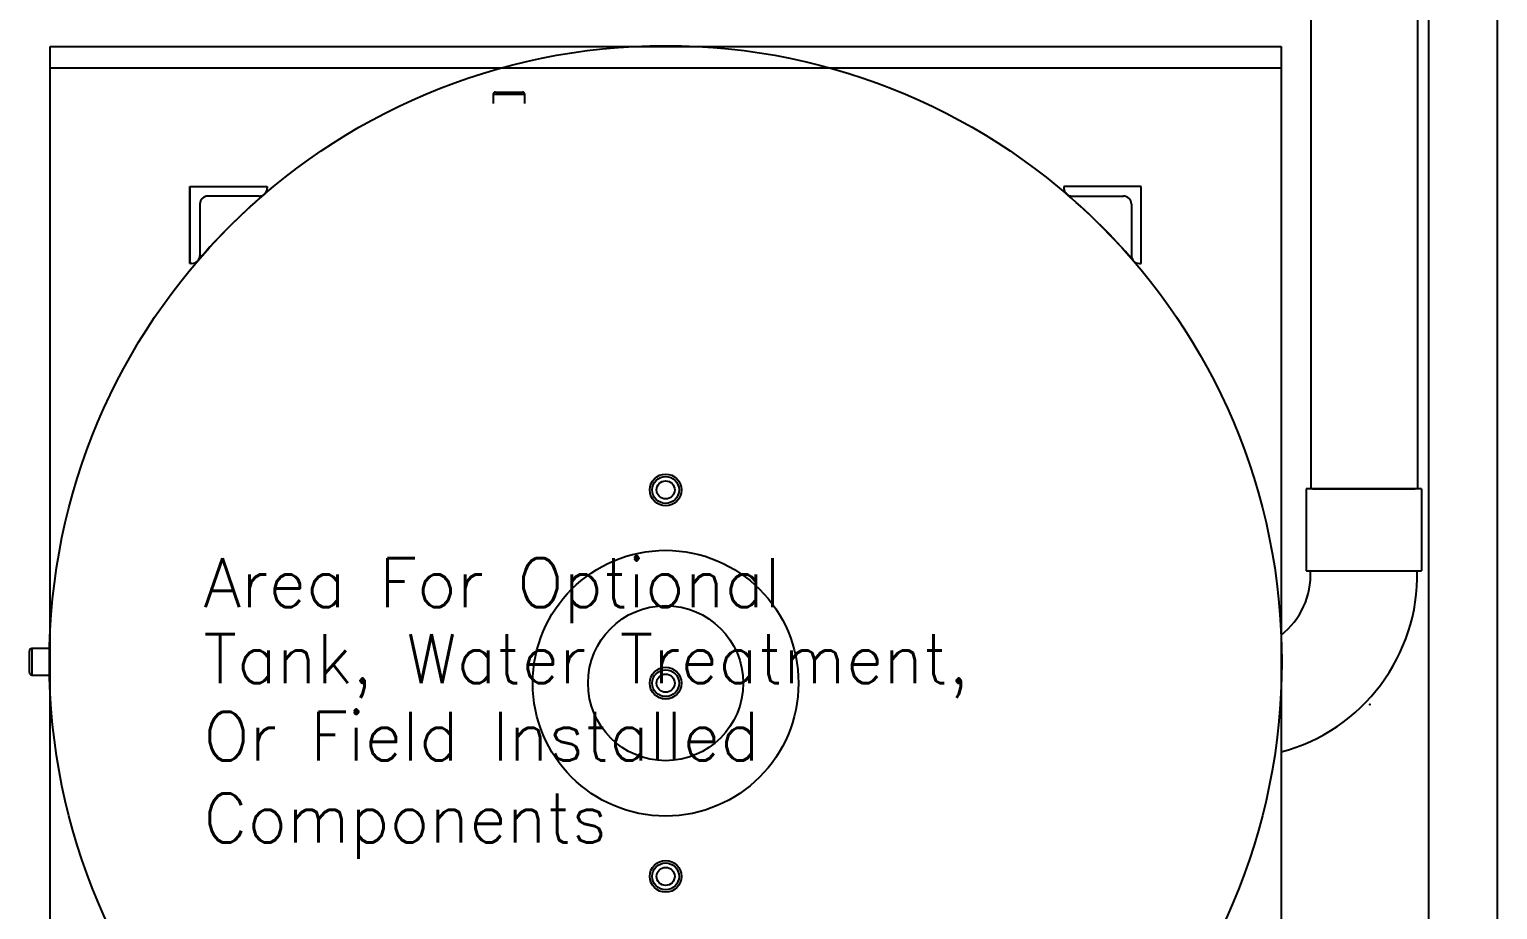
# Model space of a CAD drawing. Header units: inches. Extents: x 2625 to 3066, y 1222 to 1501.
# Drawn here: x 2963.92 to 3006.86, y 1413.18 to 1438.93 of the extents above; entities that cross this region are included whole.
import ezdxf

# ---------------------------------------------------------------- set-up
doc = ezdxf.new("R2010")
doc.units = ezdxf.units.IN
doc.header["$MEASUREMENT"] = 0
doc.header["$PDSIZE"] = -1
for name, color, linetype in [('WATANK', 7, 'Continuous'), ('WCTANK', 7, 'Continuous'), ('WNOTANK', 7, 'Continuous'), ('WOTANK', 7, 'Continuous')]:
    doc.layers.add(name, color=color, linetype=linetype)
doc.styles.add('TCF_DIMENSION', font='simplex.shx')

msp = doc.modelspace()

# ---------------------------------------------------------------- linework, layer by layer
at = {"color": 7, "linetype": 'Continuous'}
for p, q in [((3006.863, 1396.931), (3006.863, 1464.431)), ((3006.863, 1396.931), (3006.863, 1464.431)), ((3004.8521, 1398.9659), (3004.8521, 1462.396)), ((3004.8521, 1398.9659), (3004.8521, 1462.396))]:
    msp.add_line(p, q, dxfattribs=at)
at = {"layer": 'WATANK', "color": 7, "linetype": 'Continuous'}
for p, q in [((3001.3968, 1451.0194), (3001.3968, 1425.493)), ((3001.3968, 1451.0194), (3001.3968, 1425.493)), ((3004.5218, 1451.0194), (3004.5218, 1425.493)), ((3004.5218, 1451.0194), (3004.5218, 1425.493)), ((3004.6329, 1425.493), (3001.2675, 1425.493)), ((3001.2675, 1425.493), (3001.2675, 1423.0892)), ((3004.6329, 1425.493), (3001.2675, 1425.493)), ((3001.2675, 1425.493), (3001.2675, 1423.0892)), ((3001.4502, 1425.493), (3004.4502, 1425.493)), ((3001.4502, 1425.493), (3004.4502, 1425.493)), ((3004.6329, 1425.493), (3004.6329, 1423.0892)), ((3004.6329, 1425.493), (3004.6329, 1423.0892)), ((3001.2675, 1423.0892), (3004.6329, 1423.0892)), ((3001.2675, 1423.0892), (3004.6329, 1423.0892))]:
    msp.add_line(p, q, dxfattribs=at)
for centre, radius, start, end in [((2999.1559, 1422.97), 5.3581, 284.8435, 1.27474), ((2999.152, 1422.974), 2.2387, 307.9457, 2.95059), ((2999.1559, 1422.97), 5.3581, 284.8435, 1.27474), ((2999.152, 1422.974), 2.2387, 307.9457, 2.95059)]:
    msp.add_arc(centre, radius, start, end, dxfattribs=at)
msp.add_point((3003.1233, 1419.1757), dxfattribs=at)
msp.add_point((3003.1233, 1419.1757), dxfattribs=at)
at = {"layer": 'WCTANK', "color": 7, "linetype": 'Continuous'}
for p, q in [((2978.4108, 1437.022), (2977.4834, 1437.022)), ((2978.4108, 1437.022), (2977.4834, 1437.022)), ((2977.5541, 1437.0927), (2978.3401, 1437.0927)), ((2977.5541, 1437.0927), (2978.3401, 1437.0927)), ((2968.6096, 1434.2889), (2968.6171, 1434.2889)), ((2968.6096, 1434.2889), (2968.6096, 1434.2836)), ((2968.6096, 1434.2889), (2968.6171, 1434.2889)), ((2968.6096, 1434.2889), (2968.6096, 1434.2836)), ((2968.6171, 1434.3326), (2968.6246, 1434.3326)), ((2968.6171, 1432.0799), (2968.6171, 1434.3326)), ((2968.6171, 1434.3326), (2968.6246, 1434.3326)), ((2968.6171, 1432.0799), (2968.6171, 1434.3326)), ((2968.6246, 1432.0799), (2968.6246, 1434.3326)), ((2968.6246, 1434.3326), (2970.8773, 1434.3326)), ((2968.6246, 1432.0799), (2968.6246, 1434.3326)), ((2968.6246, 1434.3326), (2970.8773, 1434.3326)), ((2970.8773, 1434.3326), (2970.8773, 1434.2856)), ((2970.8773, 1434.3326), (2970.8773, 1434.2856)), ((2994.1798, 1434.3326), (2994.1798, 1434.2856)), ((2996.4325, 1434.3326), (2994.1798, 1434.3326)), ((2994.1798, 1434.3326), (2994.1798, 1434.2856)), ((2996.4325, 1434.3326), (2994.1798, 1434.3326)), ((2996.4325, 1432.0799), (2996.4325, 1434.3326)), ((2996.4325, 1432.0799), (2996.4325, 1434.3326)), ((2968.6096, 1434.2836), (2968.6171, 1434.2836)), ((2968.6096, 1434.2836), (2968.6171, 1434.2836)), ((2968.6096, 1434.2783), (2968.6171, 1434.2783)), ((2968.6096, 1434.2783), (2968.6096, 1434.258)), ((2968.6096, 1434.2783), (2968.6171, 1434.2783)), ((2968.6096, 1434.2783), (2968.6096, 1434.258)), ((2968.6096, 1434.258), (2968.6171, 1434.258)), ((2968.6096, 1434.258), (2968.6171, 1434.258)), ((2968.6096, 1434.2345), (2968.6171, 1434.2345)), ((2968.6096, 1434.2345), (2968.6171, 1434.2345)), ((2968.6096, 1434.2147), (2968.6171, 1434.2147)), ((2968.6096, 1434.2147), (2968.6171, 1434.2147)), ((2968.6096, 1434.1934), (2968.6171, 1434.1934)), ((2968.6096, 1434.1934), (2968.6096, 1434.1727)), ((2968.6096, 1434.1934), (2968.6171, 1434.1934)), ((2968.6096, 1434.1934), (2968.6096, 1434.1727)), ((2968.6096, 1434.1727), (2968.6171, 1434.1727)), ((2968.6096, 1434.1727), (2968.6171, 1434.1727)), ((2968.6096, 1434.1493), (2968.6171, 1434.1493)), ((2968.6096, 1434.1493), (2968.6171, 1434.1493)), ((2968.6096, 1434.1284), (2968.6171, 1434.1284)), ((2968.6096, 1434.1284), (2968.6096, 1434.1271)), ((2968.6096, 1434.1284), (2968.6171, 1434.1284)), ((2968.6096, 1434.1284), (2968.6096, 1434.1271)), ((2968.6096, 1434.1271), (2968.6171, 1434.1271)), ((2968.6096, 1434.1271), (2968.6171, 1434.1271)), ((2968.6096, 1434.1233), (2968.6096, 1434.1125)), ((2968.6096, 1434.1233), (2968.6096, 1434.1125)), ((2968.6096, 1434.1125), (2968.6171, 1434.1125)), ((2968.6096, 1434.1125), (2968.6096, 1434.1112)), ((2968.6096, 1434.1125), (2968.6171, 1434.1125)), ((2968.6096, 1434.1125), (2968.6096, 1434.1112)), ((2968.6096, 1434.1112), (2968.6171, 1434.1112)), ((2968.6096, 1434.1112), (2968.6096, 1434.1059)), ((2968.6096, 1434.1112), (2968.6171, 1434.1112)), ((2968.6096, 1434.1112), (2968.6096, 1434.1059)), ((2968.6096, 1434.1059), (2968.6096, 1434.0475)), ((2968.6096, 1434.1059), (2968.6171, 1434.1059)), ((2968.6096, 1434.1059), (2968.6096, 1434.0475)), ((2968.6096, 1434.1059), (2968.6171, 1434.1059)), ((2968.6096, 1434.0966), (2968.6096, 1434.0475)), ((2968.6096, 1434.0966), (2968.6096, 1434.0475)), ((2968.6096, 1434.0966), (2968.6096, 1434.0475)), ((2968.6096, 1434.0966), (2968.6096, 1434.0475)), ((2968.6096, 1434.0475), (2968.6171, 1434.0475)), ((2968.6096, 1434.0475), (2968.6171, 1434.0475)), ((2968.6096, 1434.0449), (2968.6096, 1434.0396)), ((2968.6096, 1434.0449), (2968.6171, 1434.0449)), ((2968.6096, 1434.0449), (2968.6096, 1434.0396)), ((2968.6096, 1434.0449), (2968.6171, 1434.0449)), ((2968.6096, 1434.0396), (2968.6171, 1434.0396)), ((2968.6096, 1434.0396), (2968.6096, 1434.0329)), ((2968.6096, 1434.0396), (2968.6171, 1434.0396)), ((2968.6096, 1434.0396), (2968.6096, 1434.0329)), ((2968.6096, 1434.0329), (2968.6171, 1434.0329)), ((2968.6096, 1434.0329), (2968.6171, 1434.0329)), ((2968.6096, 1434.0074), (2968.6171, 1434.0074)), ((2968.6096, 1434.0074), (2968.6171, 1434.0074)), ((2968.6096, 1433.9799), (2968.6171, 1433.9799)), ((2968.6096, 1433.9799), (2968.6171, 1433.9799)), ((2968.6096, 1433.9785), (2968.6171, 1433.9785)), ((2968.6096, 1433.9785), (2968.6096, 1433.9693)), ((2968.6096, 1433.9785), (2968.6171, 1433.9785)), ((2968.6096, 1433.9785), (2968.6096, 1433.9693)), ((2968.6096, 1433.9693), (2968.6171, 1433.9693)), ((2968.6096, 1433.9693), (2968.6096, 1433.9679)), ((2968.6096, 1433.9693), (2968.6171, 1433.9693)), ((2968.6096, 1433.9693), (2968.6096, 1433.9679)), ((2968.6096, 1433.9679), (2968.6171, 1433.9679)), ((2968.6096, 1433.9679), (2968.6096, 1433.9613)), ((2968.6096, 1433.9679), (2968.6171, 1433.9679)), ((2968.6096, 1433.9679), (2968.6096, 1433.9613)), ((2968.6096, 1433.9613), (2968.6171, 1433.9613)), ((2968.6096, 1433.9613), (2968.6171, 1433.9613)), ((2968.6096, 1433.9358), (2968.6171, 1433.9358)), ((2968.6096, 1433.9358), (2968.6171, 1433.9358)), ((2968.6096, 1433.9304), (2968.6096, 1433.9295)), ((2968.6096, 1433.9304), (2968.6096, 1433.9295)), ((2968.6096, 1433.9082), (2968.6171, 1433.9082)), ((2968.6096, 1433.9082), (2968.6171, 1433.9082)), ((2968.6096, 1433.9069), (2968.6171, 1433.9069)), ((2968.6096, 1433.9069), (2968.6171, 1433.9069)), ((2968.6096, 1433.8857), (2968.6096, 1433.8764)), ((2968.6096, 1433.8857), (2968.6171, 1433.8857)), ((2968.6096, 1433.8857), (2968.6096, 1433.8764)), ((2968.6096, 1433.8857), (2968.6171, 1433.8857)), ((2968.6096, 1433.8764), (2968.6171, 1433.8764)), ((2968.6096, 1433.8764), (2968.6171, 1433.8764)), ((2968.6096, 1433.876), (2968.6171, 1433.876)), ((2968.6096, 1433.876), (2968.6171, 1433.876)), ((2970.6426, 1434.051), (2969.1408, 1434.051)), ((2970.6426, 1434.051), (2969.1408, 1434.051)), ((2994.4145, 1434.051), (2995.9163, 1434.051)), ((2994.4145, 1434.051), (2995.9163, 1434.051)), ((2968.6096, 1433.852), (2968.6171, 1433.852)), ((2968.6096, 1433.852), (2968.6171, 1433.852)), ((2968.6096, 1433.8496), (2968.6096, 1433.8485)), ((2968.6096, 1433.8496), (2968.6096, 1433.8485)), ((2968.6096, 1433.8297), (2968.6171, 1433.8297)), ((2968.6096, 1433.8297), (2968.6171, 1433.8297)), ((2968.6096, 1433.8286), (2968.6171, 1433.8286)), ((2968.6096, 1433.8286), (2968.6096, 1433.8194)), ((2968.6096, 1433.8286), (2968.6171, 1433.8286)), ((2968.6096, 1433.8286), (2968.6096, 1433.8194)), ((2968.6096, 1433.8194), (2968.6171, 1433.8194)), ((2968.6096, 1433.8194), (2968.6171, 1433.8194)), ((2968.6096, 1433.8087), (2968.6171, 1433.8087)), ((2968.6096, 1433.8087), (2968.6171, 1433.8087)), ((2968.6096, 1433.8036), (2968.6096, 1433.7928)), ((2968.6096, 1433.8036), (2968.6096, 1433.7928)), ((2968.6096, 1433.7928), (2968.6096, 1433.7721)), ((2968.6096, 1433.7928), (2968.6171, 1433.7928)), ((2968.6096, 1433.7928), (2968.6096, 1433.7721)), ((2968.6096, 1433.7928), (2968.6171, 1433.7928)), ((2968.6096, 1433.7721), (2968.6171, 1433.7721)), ((2968.6096, 1433.7721), (2968.6171, 1433.7721)), ((2968.6096, 1433.7487), (2968.6171, 1433.7487)), ((2968.6096, 1433.7487), (2968.6171, 1433.7487)), ((2968.6096, 1433.7278), (2968.6171, 1433.7278)), ((2968.6096, 1433.7278), (2968.6096, 1433.7265)), ((2968.6096, 1433.7278), (2968.6171, 1433.7278)), ((2968.6096, 1433.7278), (2968.6096, 1433.7265)), ((2968.6096, 1433.7265), (2968.6171, 1433.7265)), ((2968.6096, 1433.7265), (2968.6171, 1433.7265)), ((2968.6096, 1433.7226), (2968.6096, 1433.7172)), ((2968.6096, 1433.7226), (2968.6096, 1433.7172)), ((2968.6096, 1433.7172), (2968.6171, 1433.7172)), ((2968.6096, 1433.7172), (2968.6096, 1433.7079)), ((2968.6096, 1433.7172), (2968.6171, 1433.7172)), ((2968.6096, 1433.7172), (2968.6096, 1433.7079)), ((2968.6096, 1433.7079), (2968.6171, 1433.7079)), ((2968.6096, 1433.7079), (2968.6096, 1433.7053)), ((2968.6096, 1433.7079), (2968.6171, 1433.7079)), ((2968.6096, 1433.7079), (2968.6096, 1433.7053)), ((2968.6096, 1433.7053), (2968.6096, 1433.6469)), ((2968.6096, 1433.7053), (2968.6171, 1433.7053)), ((2968.6096, 1433.7053), (2968.6096, 1433.6469)), ((2968.6096, 1433.7053), (2968.6171, 1433.7053)), ((2968.6096, 1433.696), (2968.6096, 1433.6469)), ((2968.6096, 1433.696), (2968.6096, 1433.6469)), ((2968.6096, 1433.696), (2968.6096, 1433.6469)), ((2968.6096, 1433.696), (2968.6096, 1433.6469)), ((2968.6096, 1433.6469), (2968.6171, 1433.6469)), ((2968.6096, 1433.6469), (2968.6171, 1433.6469)), ((2968.6096, 1433.5912), (2968.6171, 1433.5912)), ((2968.6096, 1433.5912), (2968.6171, 1433.5912)), ((2968.6096, 1433.5885), (2968.6096, 1433.5678)), ((2968.6096, 1433.5885), (2968.6171, 1433.5885)), ((2968.6096, 1433.5885), (2968.6096, 1433.5678)), ((2968.6096, 1433.5885), (2968.6171, 1433.5885)), ((2968.6096, 1433.5678), (2968.6171, 1433.5678)), ((2968.6096, 1433.5678), (2968.6171, 1433.5678)), ((2968.6096, 1433.5444), (2968.6171, 1433.5444)), ((2968.6096, 1433.5444), (2968.6171, 1433.5444)), ((2968.6096, 1433.5235), (2968.6171, 1433.5235)), ((2968.6096, 1433.5235), (2968.6096, 1433.5222)), ((2968.6096, 1433.5235), (2968.6171, 1433.5235)), ((2968.6096, 1433.5235), (2968.6096, 1433.5222)), ((2968.6096, 1433.5222), (2968.6171, 1433.5222)), ((2968.6096, 1433.5222), (2968.6096, 1433.5089)), ((2968.6096, 1433.5222), (2968.6171, 1433.5222)), ((2968.6096, 1433.5222), (2968.6096, 1433.5089)), ((2968.6096, 1433.5089), (2968.6096, 1433.4599)), ((2968.6096, 1433.5089), (2968.6171, 1433.5089)), ((2968.6096, 1433.5089), (2968.6096, 1433.4599)), ((2968.6096, 1433.5089), (2968.6171, 1433.5089)), ((2968.6096, 1433.4599), (2968.6171, 1433.4599)), ((2968.6096, 1433.4599), (2968.6096, 1433.4585)), ((2968.6096, 1433.4599), (2968.6171, 1433.4599)), ((2968.6096, 1433.4599), (2968.6096, 1433.4585)), ((2968.6096, 1433.4585), (2968.6171, 1433.4585)), ((2968.6096, 1433.4585), (2968.6096, 1433.4108)), ((2968.6096, 1433.4585), (2968.6171, 1433.4585)), ((2968.6096, 1433.4585), (2968.6096, 1433.4108)), ((2968.9062, 1433.8163), (2968.9062, 1432.3145)), ((2968.9062, 1433.8163), (2968.9062, 1432.3145)), ((2996.1509, 1433.8163), (2996.1509, 1432.3145)), ((2996.1509, 1433.8163), (2996.1509, 1432.3145)), ((2968.6096, 1433.4108), (2968.6171, 1433.4108)), ((2968.6096, 1433.4108), (2968.6096, 1433.4041)), ((2968.6096, 1433.4108), (2968.6171, 1433.4108)), ((2968.6096, 1433.4108), (2968.6096, 1433.4041)), ((2968.6096, 1433.4041), (2968.6096, 1433.3498)), ((2968.6096, 1433.4041), (2968.6171, 1433.4041)), ((2968.6096, 1433.4041), (2968.6096, 1433.3498)), ((2968.6096, 1433.4041), (2968.6171, 1433.4041)), ((2968.6096, 1433.3498), (2968.6171, 1433.3498)), ((2968.6096, 1433.3498), (2968.6171, 1433.3498)), ((2968.6096, 1433.3494), (2968.6171, 1433.3494)), ((2968.6096, 1433.3494), (2968.6171, 1433.3494)), ((2968.6096, 1433.3391), (2968.6171, 1433.3391)), ((2968.6096, 1433.3391), (2968.6096, 1433.3338)), ((2968.6096, 1433.3391), (2968.6171, 1433.3391)), ((2968.6096, 1433.3391), (2968.6096, 1433.3338)), ((2968.6096, 1433.3338), (2968.6096, 1433.3245)), ((2968.6096, 1433.3338), (2968.6171, 1433.3338)), ((2968.6096, 1433.3338), (2968.6096, 1433.3245)), ((2968.6096, 1433.3338), (2968.6171, 1433.3338)), ((2968.6096, 1433.3245), (2968.6171, 1433.3245)), ((2968.6096, 1433.3245), (2968.6096, 1433.298)), ((2968.6096, 1433.3245), (2968.6171, 1433.3245)), ((2968.6096, 1433.3245), (2968.6096, 1433.298)), ((2968.6096, 1433.298), (2968.6096, 1433.2961)), ((2968.6096, 1433.298), (2968.6171, 1433.298)), ((2968.6096, 1433.298), (2968.6096, 1433.2961)), ((2968.6096, 1433.298), (2968.6171, 1433.298)), ((2968.6096, 1433.2961), (2968.6171, 1433.2961)), ((2968.6096, 1433.2961), (2968.6096, 1433.2277)), ((2968.6096, 1433.2961), (2968.6171, 1433.2961)), ((2968.6096, 1433.2961), (2968.6096, 1433.2277)), ((2968.6096, 1433.2277), (2968.6171, 1433.2277)), ((2968.6096, 1433.2277), (2968.6096, 1433.2184)), ((2968.6096, 1433.2277), (2968.6171, 1433.2277)), ((2968.6096, 1433.2277), (2968.6096, 1433.2184)), ((2968.6096, 1433.2184), (2968.6171, 1433.2184)), ((2968.6096, 1433.2184), (2968.6171, 1433.2184)), ((2968.6096, 1433.1972), (2968.6171, 1433.1972)), ((2968.6096, 1433.1972), (2968.6171, 1433.1972)), ((2968.6096, 1433.1415), (2968.6171, 1433.1415)), ((2968.6096, 1433.1415), (2968.6171, 1433.1415)), ((2968.6096, 1433.0951), (2968.6171, 1433.0951)), ((2968.6096, 1433.0951), (2968.6096, 1433.0884)), ((2968.6096, 1433.0951), (2968.6171, 1433.0951)), ((2968.6096, 1433.0951), (2968.6096, 1433.0884)), ((2968.6096, 1433.0884), (2968.6171, 1433.0884)), ((2968.6096, 1433.0884), (2968.6096, 1433.0818)), ((2968.6096, 1433.0884), (2968.6171, 1433.0884)), ((2968.6096, 1433.0884), (2968.6096, 1433.0818)), ((2968.6096, 1433.0818), (2968.6096, 1433.0695)), ((2968.6096, 1433.0818), (2968.6171, 1433.0818)), ((2968.6096, 1433.0818), (2968.6096, 1433.0695)), ((2968.6096, 1433.0818), (2968.6171, 1433.0818)), ((2968.6096, 1433.0685), (2968.6171, 1433.0685)), ((2968.6096, 1433.0685), (2968.6171, 1433.0685)), ((2968.6096, 1433.0599), (2968.6171, 1433.0599)), ((2968.6096, 1433.0599), (2968.6171, 1433.0599)), ((2968.6096, 1433.0513), (2968.6171, 1433.0513)), ((2968.6096, 1433.0513), (2968.6171, 1433.0513)), ((2968.6096, 1433.0503), (2968.6096, 1433.0274)), ((2968.6096, 1433.0503), (2968.6096, 1433.0274)), ((2968.6096, 1433.0274), (2968.6171, 1433.0274)), ((2968.6096, 1433.0274), (2968.6096, 1433.0194)), ((2968.6096, 1433.0274), (2968.6171, 1433.0274)), ((2968.6096, 1433.0274), (2968.6096, 1433.0194)), ((2968.6096, 1433.0194), (2968.6096, 1433.0088)), ((2968.6096, 1433.0194), (2968.6171, 1433.0194)), ((2968.6096, 1433.0194), (2968.6096, 1433.0088)), ((2968.6096, 1433.0194), (2968.6171, 1433.0194)), ((2968.6096, 1433.0088), (2968.6171, 1433.0088)), ((2968.6096, 1433.0088), (2968.6096, 1432.9916)), ((2968.6096, 1433.0088), (2968.6171, 1433.0088)), ((2968.6096, 1433.0088), (2968.6096, 1432.9916)), ((2968.6096, 1432.9916), (2968.6096, 1432.9279)), ((2968.6096, 1432.9916), (2968.6171, 1432.9916)), ((2968.6096, 1432.9916), (2968.6096, 1432.9279)), ((2968.6096, 1432.9916), (2968.6171, 1432.9916)), ((2968.6096, 1432.9903), (2968.6096, 1432.9436)), ((2968.6096, 1432.9903), (2968.6096, 1432.9436)), ((2968.6096, 1432.9279), (2968.6171, 1432.9279)), ((2968.6096, 1432.9279), (2968.6096, 1432.9276)), ((2968.6096, 1432.9279), (2968.6171, 1432.9279)), ((2968.6096, 1432.9279), (2968.6096, 1432.9276)), ((2968.6096, 1432.9266), (2968.6171, 1432.9266)), ((2968.6096, 1432.9266), (2968.6171, 1432.9266)), ((2968.6096, 1432.918), (2968.6171, 1432.918)), ((2968.6096, 1432.918), (2968.6171, 1432.918)), ((2968.6096, 1432.9173), (2968.6171, 1432.9173)), ((2968.6096, 1432.9173), (2968.6096, 1432.908)), ((2968.6096, 1432.9173), (2968.6171, 1432.9173)), ((2968.6096, 1432.9173), (2968.6096, 1432.908)), ((2968.6096, 1432.908), (2968.6171, 1432.908)), ((2968.6096, 1432.908), (2968.6171, 1432.908)), ((2968.6096, 1432.9067), (2968.6171, 1432.9067)), ((2968.6096, 1432.9067), (2968.6096, 1432.8961)), ((2968.6096, 1432.9067), (2968.6171, 1432.9067)), ((2968.6096, 1432.9067), (2968.6096, 1432.8961)), ((2968.6096, 1432.8961), (2968.6171, 1432.8961)), ((2968.6096, 1432.8961), (2968.6096, 1432.8536)), ((2968.6096, 1432.8961), (2968.6171, 1432.8961)), ((2968.6096, 1432.8961), (2968.6096, 1432.8536)), ((2968.6096, 1432.8536), (2968.6171, 1432.8536)), ((2968.6096, 1432.8536), (2968.6096, 1432.8436)), ((2968.6096, 1432.8536), (2968.6171, 1432.8536)), ((2968.6096, 1432.8536), (2968.6096, 1432.8436)), ((2968.6096, 1432.8496), (2968.6171, 1432.8496)), ((2968.6096, 1432.8496), (2968.6171, 1432.8496)), ((2968.6096, 1432.8436), (2968.6171, 1432.8436)), ((2968.6096, 1432.8436), (2968.6096, 1432.8165)), ((2968.6096, 1432.8436), (2968.6171, 1432.8436)), ((2968.6096, 1432.8436), (2968.6096, 1432.8165)), ((2968.6096, 1432.8165), (2968.6171, 1432.8165)), ((2968.6096, 1432.8165), (2968.6096, 1432.7894)), ((2968.6096, 1432.8165), (2968.6171, 1432.8165)), ((2968.6096, 1432.8165), (2968.6096, 1432.7894)), ((2968.6096, 1432.8111), (2968.6096, 1432.7773)), ((2968.6096, 1432.8111), (2968.6096, 1432.7773)), ((2968.6096, 1432.7894), (2968.6171, 1432.7894)), ((2968.6096, 1432.7894), (2968.6096, 1432.7787)), ((2968.6096, 1432.7894), (2968.6171, 1432.7894)), ((2968.6096, 1432.7894), (2968.6096, 1432.7787)), ((2968.6096, 1432.7787), (2968.6171, 1432.7787)), ((2968.6096, 1432.7787), (2968.6171, 1432.7787)), ((2968.6096, 1432.7773), (2968.6171, 1432.7773)), ((2968.6096, 1432.7773), (2968.6096, 1432.7694)), ((2968.6096, 1432.7773), (2968.6171, 1432.7773)), ((2968.6096, 1432.7773), (2968.6096, 1432.7694)), ((2968.6096, 1432.7694), (2968.6171, 1432.7694)), ((2968.6096, 1432.7694), (2968.6096, 1432.7681)), ((2968.6096, 1432.7694), (2968.6171, 1432.7694)), ((2968.6096, 1432.7694), (2968.6096, 1432.7681)), ((2968.6096, 1432.7681), (2968.6171, 1432.7681)), ((2968.6096, 1432.7681), (2968.6096, 1432.7343)), ((2968.6096, 1432.7681), (2968.6171, 1432.7681)), ((2968.6096, 1432.7681), (2968.6096, 1432.7343)), ((2968.6096, 1432.7667), (2968.6096, 1432.756)), ((2968.6096, 1432.7667), (2968.6171, 1432.7667)), ((2968.6096, 1432.7667), (2968.6096, 1432.756)), ((2968.6096, 1432.7667), (2968.6171, 1432.7667)), ((2968.6096, 1432.756), (2968.6171, 1432.756)), ((2968.6096, 1432.756), (2968.6096, 1432.7289)), ((2968.6096, 1432.756), (2968.6171, 1432.756)), ((2968.6096, 1432.756), (2968.6096, 1432.7289)), ((2968.6096, 1432.7289), (2968.6096, 1432.7018)), ((2968.6096, 1432.7289), (2968.6171, 1432.7289)), ((2968.6096, 1432.7289), (2968.6096, 1432.7018)), ((2968.6096, 1432.7289), (2968.6171, 1432.7289)), ((2968.6096, 1432.7236), (2968.6096, 1432.6898)), ((2968.6096, 1432.7236), (2968.6096, 1432.6898)), ((2968.6096, 1432.7018), (2968.6171, 1432.7018)), ((2968.6096, 1432.7018), (2968.6096, 1432.6911)), ((2968.6096, 1432.7018), (2968.6171, 1432.7018)), ((2968.6096, 1432.7018), (2968.6096, 1432.6911)), ((2968.6096, 1432.6911), (2968.6171, 1432.6911)), ((2968.6096, 1432.6911), (2968.6171, 1432.6911)), ((2968.6096, 1432.6898), (2968.6171, 1432.6898)), ((2968.6096, 1432.6898), (2968.6096, 1432.6838)), ((2968.6096, 1432.6898), (2968.6171, 1432.6898)), ((2968.6096, 1432.6898), (2968.6096, 1432.6838)), ((2968.6096, 1432.6838), (2968.6171, 1432.6838)), ((2968.6096, 1432.6838), (2968.6171, 1432.6838)), ((2968.6096, 1432.6818), (2968.6171, 1432.6818)), ((2968.6096, 1432.6818), (2968.6096, 1432.6805)), ((2968.6096, 1432.6818), (2968.6171, 1432.6818)), ((2968.6096, 1432.6818), (2968.6096, 1432.6805)), ((2968.6096, 1432.6805), (2968.6171, 1432.6805)), ((2968.6096, 1432.6805), (2968.6096, 1432.6467)), ((2968.6096, 1432.6805), (2968.6171, 1432.6805)), ((2968.6096, 1432.6805), (2968.6096, 1432.6467)), ((2968.6096, 1432.6792), (2968.6096, 1432.6685)), ((2968.6096, 1432.6792), (2968.6171, 1432.6792)), ((2968.6096, 1432.6792), (2968.6096, 1432.6685)), ((2968.6096, 1432.6792), (2968.6171, 1432.6792)), ((2968.6096, 1432.6685), (2968.6096, 1432.6414)), ((2968.6096, 1432.6685), (2968.6171, 1432.6685)), ((2968.6096, 1432.6685), (2968.6096, 1432.6414)), ((2968.6096, 1432.6685), (2968.6171, 1432.6685)), ((2968.6096, 1432.6414), (2968.6171, 1432.6414)), ((2968.6096, 1432.6414), (2968.6096, 1432.6143)), ((2968.6096, 1432.6414), (2968.6171, 1432.6414)), ((2968.6096, 1432.6414), (2968.6096, 1432.6143)), ((2968.6096, 1432.636), (2968.6096, 1432.6022)), ((2968.6096, 1432.636), (2968.6096, 1432.6022)), ((2968.6096, 1432.6143), (2968.6171, 1432.6143)), ((2968.6096, 1432.6143), (2968.6096, 1432.6036)), ((2968.6096, 1432.6143), (2968.6171, 1432.6143)), ((2968.6096, 1432.6143), (2968.6096, 1432.6036)), ((2968.6096, 1432.6036), (2968.6171, 1432.6036)), ((2968.6096, 1432.6036), (2968.6171, 1432.6036)), ((2968.6096, 1432.6022), (2968.6171, 1432.6022)), ((2968.6096, 1432.6022), (2968.6096, 1432.5936)), ((2968.6096, 1432.6022), (2968.6171, 1432.6022)), ((2968.6096, 1432.6022), (2968.6096, 1432.5936)), ((2968.6096, 1432.5936), (2968.6171, 1432.5936)), ((2968.6096, 1432.5936), (2968.6096, 1432.593)), ((2968.6096, 1432.5936), (2968.6171, 1432.5936)), ((2968.6096, 1432.5936), (2968.6096, 1432.593)), ((2968.6096, 1432.593), (2968.6171, 1432.593)), ((2968.6096, 1432.593), (2968.6096, 1432.5592)), ((2968.6096, 1432.593), (2968.6171, 1432.593)), ((2968.6096, 1432.593), (2968.6096, 1432.5592)), ((2968.6096, 1432.5916), (2968.6096, 1432.5809)), ((2968.6096, 1432.5916), (2968.6171, 1432.5916)), ((2968.6096, 1432.5916), (2968.6096, 1432.5809)), ((2968.6096, 1432.5916), (2968.6171, 1432.5916)), ((2968.6096, 1432.5809), (2968.6096, 1432.5538)), ((2968.6096, 1432.5809), (2968.6171, 1432.5809)), ((2968.6096, 1432.5809), (2968.6096, 1432.5538)), ((2968.6096, 1432.5809), (2968.6171, 1432.5809)), ((2968.6096, 1432.5538), (2968.6096, 1432.5267)), ((2968.6096, 1432.5538), (2968.6171, 1432.5538)), ((2968.6096, 1432.5538), (2968.6096, 1432.5267)), ((2968.6096, 1432.5538), (2968.6171, 1432.5538)), ((2968.6096, 1432.5485), (2968.6096, 1432.5147)), ((2968.6096, 1432.5485), (2968.6096, 1432.5147)), ((2968.6096, 1432.5267), (2968.6171, 1432.5267)), ((2968.6096, 1432.5267), (2968.6096, 1432.516)), ((2968.6096, 1432.5267), (2968.6171, 1432.5267)), ((2968.6096, 1432.5267), (2968.6096, 1432.516)), ((2968.6096, 1432.516), (2968.6171, 1432.516)), ((2968.6096, 1432.516), (2968.6171, 1432.516)), ((2968.6096, 1432.5147), (2968.6171, 1432.5147)), ((2968.6096, 1432.5147), (2968.6096, 1432.4928)), ((2968.6096, 1432.5147), (2968.6171, 1432.5147)), ((2968.6096, 1432.5147), (2968.6096, 1432.4928)), ((2968.6096, 1432.4928), (2968.6171, 1432.4928)), ((2968.6096, 1432.4928), (2968.6096, 1432.4657)), ((2968.6096, 1432.4928), (2968.6171, 1432.4928)), ((2968.6096, 1432.4928), (2968.6096, 1432.4657)), ((2968.6096, 1432.4874), (2968.6096, 1432.4537)), ((2968.6096, 1432.4874), (2968.6096, 1432.4537)), ((2968.6096, 1432.4657), (2968.6171, 1432.4657)), ((2968.6096, 1432.4657), (2968.6096, 1432.455)), ((2968.6096, 1432.4657), (2968.6171, 1432.4657)), ((2968.6096, 1432.4657), (2968.6096, 1432.455)), ((2968.6096, 1432.455), (2968.6171, 1432.455)), ((2968.6096, 1432.455), (2968.6171, 1432.455)), ((2968.6096, 1432.4537), (2968.6171, 1432.4537)), ((2968.6096, 1432.4537), (2968.6171, 1432.4537)), ((2968.6096, 1432.4444), (2968.6171, 1432.4444)), ((2968.6096, 1432.4444), (2968.6096, 1432.4106)), ((2968.6096, 1432.4444), (2968.6171, 1432.4444)), ((2968.6096, 1432.4444), (2968.6096, 1432.4106)), ((2968.6096, 1432.4431), (2968.6096, 1432.4323)), ((2968.6096, 1432.4431), (2968.6171, 1432.4431)), ((2968.6096, 1432.4431), (2968.6096, 1432.4323)), ((2968.6096, 1432.4431), (2968.6171, 1432.4431)), ((2968.6096, 1432.4323), (2968.6171, 1432.4323)), ((2968.6096, 1432.4323), (2968.6096, 1432.4053)), ((2968.6096, 1432.4323), (2968.6171, 1432.4323)), ((2968.6096, 1432.4323), (2968.6096, 1432.4053)), ((2968.6096, 1432.4053), (2968.6171, 1432.4053)), ((2968.6096, 1432.4053), (2968.6096, 1432.3782)), ((2968.6096, 1432.4053), (2968.6171, 1432.4053)), ((2968.6096, 1432.4053), (2968.6096, 1432.3782)), ((2968.6096, 1432.3999), (2968.6096, 1432.3661)), ((2968.6096, 1432.3999), (2968.6096, 1432.3661)), ((2968.6096, 1432.3782), (2968.6096, 1432.3674)), ((2968.6096, 1432.3782), (2968.6171, 1432.3782)), ((2968.6096, 1432.3782), (2968.6096, 1432.3674)), ((2968.6096, 1432.3782), (2968.6171, 1432.3782)), ((2968.6096, 1432.3674), (2968.6171, 1432.3674)), ((2968.6096, 1432.3674), (2968.6171, 1432.3674)), ((2968.6096, 1432.3661), (2968.6171, 1432.3661)), ((2968.6096, 1432.3661), (2968.6171, 1432.3661)), ((2968.6096, 1432.3562), (2968.6096, 1432.3129)), ((2968.6096, 1432.3562), (2968.6171, 1432.3562)), ((2968.6096, 1432.3562), (2968.6096, 1432.3129)), ((2968.6096, 1432.3562), (2968.6171, 1432.3562)), ((2968.6096, 1432.3129), (2968.6171, 1432.3129)), ((2968.6096, 1432.3129), (2968.6096, 1432.3031)), ((2968.6096, 1432.3129), (2968.6171, 1432.3129)), ((2968.6096, 1432.3129), (2968.6096, 1432.3031)), ((2968.6096, 1432.3031), (2968.6171, 1432.3031)), ((2968.6096, 1432.3031), (2968.6171, 1432.3031)), ((2968.6096, 1432.2945), (2968.6171, 1432.2945)), ((2968.6096, 1432.2945), (2968.6096, 1432.2607)), ((2968.6096, 1432.2945), (2968.6171, 1432.2945)), ((2968.6096, 1432.2945), (2968.6096, 1432.2607)), ((2968.6096, 1432.2932), (2968.6096, 1432.2824)), ((2968.6096, 1432.2932), (2968.6171, 1432.2932)), ((2968.6096, 1432.2932), (2968.6096, 1432.2824)), ((2968.6096, 1432.2932), (2968.6171, 1432.2932)), ((2968.6096, 1432.2824), (2968.6171, 1432.2824)), ((2968.6096, 1432.2824), (2968.6096, 1432.2554)), ((2968.6096, 1432.2824), (2968.6171, 1432.2824)), ((2968.6096, 1432.2824), (2968.6096, 1432.2554)), ((2968.6096, 1432.2554), (2968.6096, 1432.2283)), ((2968.6096, 1432.2554), (2968.6171, 1432.2554)), ((2968.6096, 1432.2554), (2968.6096, 1432.2283)), ((2968.6096, 1432.2554), (2968.6171, 1432.2554)), ((2968.6096, 1432.25), (2968.6096, 1432.2162)), ((2968.6096, 1432.25), (2968.6096, 1432.2162)), ((2968.6096, 1432.2283), (2968.6096, 1432.2175)), ((2968.6096, 1432.2283), (2968.6171, 1432.2283)), ((2968.6096, 1432.2283), (2968.6096, 1432.2175)), ((2968.6096, 1432.2283), (2968.6171, 1432.2283)), ((2968.6096, 1432.2175), (2968.6171, 1432.2175)), ((2968.6096, 1432.2175), (2968.6171, 1432.2175)), ((2968.6096, 1432.2162), (2968.6171, 1432.2162)), ((2968.6096, 1432.2162), (2968.6171, 1432.2162)), ((2968.6096, 1432.2069), (2968.6171, 1432.2069)), ((2968.6096, 1432.2069), (2968.6096, 1432.1731)), ((2968.6096, 1432.2069), (2968.6171, 1432.2069)), ((2968.6096, 1432.2069), (2968.6096, 1432.1731)), ((2968.6096, 1432.2056), (2968.6171, 1432.2056)), ((2968.6096, 1432.2056), (2968.6096, 1432.1949)), ((2968.6096, 1432.2056), (2968.6171, 1432.2056)), ((2968.6096, 1432.2056), (2968.6096, 1432.1949)), ((2968.6096, 1432.1949), (2968.6171, 1432.1949)), ((2968.6096, 1432.1949), (2968.6096, 1432.1678)), ((2968.6096, 1432.1949), (2968.6171, 1432.1949)), ((2968.6096, 1432.1949), (2968.6096, 1432.1678)), ((2968.6096, 1432.1678), (2968.6171, 1432.1678)), ((2968.6096, 1432.1678), (2968.6096, 1432.1407)), ((2968.6096, 1432.1678), (2968.6171, 1432.1678)), ((2968.6096, 1432.1678), (2968.6096, 1432.1407)), ((2968.6096, 1432.1624), (2968.6096, 1432.1287)), ((2968.6096, 1432.1624), (2968.6096, 1432.1287)), ((2968.6096, 1432.1407), (2968.6171, 1432.1407)), ((2968.6096, 1432.1407), (2968.6096, 1432.13)), ((2968.6096, 1432.1407), (2968.6171, 1432.1407)), ((2968.6096, 1432.1407), (2968.6096, 1432.13)), ((2968.6096, 1432.13), (2968.6171, 1432.13)), ((2968.6096, 1432.13), (2968.6171, 1432.13)), ((2968.6096, 1432.1287), (2968.6171, 1432.1287)), ((2968.6096, 1432.1287), (2968.6171, 1432.1287)), ((2968.6171, 1432.0799), (2968.6246, 1432.0799)), ((2968.6171, 1432.0799), (2968.6246, 1432.0799)), ((2968.6715, 1432.0799), (2968.6246, 1432.0799)), ((2968.6715, 1432.0799), (2968.6246, 1432.0799)), ((2996.3856, 1432.0799), (2996.4325, 1432.0799)), ((2996.3856, 1432.0799), (2996.4325, 1432.0799)), ((2963.9203, 1420.1165), (2963.9203, 1420.7407)), ((2963.9203, 1420.1165), (2963.9203, 1420.7407)), ((2963.9953, 1420.8158), (2963.9953, 1420.0414)), ((2963.9953, 1420.8158), (2963.9953, 1420.0414))]:
    msp.add_line(p, q, dxfattribs=at)
for centre, radius in [((2982.5285, 1420.4286), 18.0217), ((2982.5285, 1420.4286), 18.0217), ((2982.5285, 1425.4562), 0.4637), ((2982.5285, 1425.4562), 0.4637), ((2982.5285, 1425.4562), 0.393), ((2982.5285, 1425.4562), 0.393), ((2982.5285, 1425.4562), 0.265), ((2982.5285, 1425.4562), 0.265), ((2982.5285, 1419.8036), 3.8862), ((2982.5285, 1419.8036), 3.8862), ((2982.5285, 1419.8036), 2.2681), ((2982.5285, 1419.8036), 2.2681), ((2982.5285, 1419.8036), 0.4637), ((2982.5285, 1419.8036), 0.4637), ((2982.5285, 1419.8036), 0.393), ((2982.5285, 1419.8036), 0.393), ((2982.5285, 1419.8036), 0.265), ((2982.5285, 1419.8036), 0.265), ((2982.5285, 1414.151), 0.4637), ((2982.5285, 1414.151), 0.4637), ((2982.5285, 1414.151), 0.393), ((2982.5285, 1414.151), 0.393), ((2982.5285, 1414.151), 0.265), ((2982.5285, 1414.151), 0.265)]:
    msp.add_circle(centre, radius, dxfattribs=at)
for centre, radius, start, end in [((2977.5541, 1437.022), 0.0707, 90, 180), ((2977.5541, 1437.022), 0.0707, 90, 180), ((2978.3401, 1437.022), 0.0707, 0, 90), ((2978.3401, 1437.022), 0.0707, 0, 90), ((2982.5285, 1420.4286), 18.0239, 130.72284, 139.27716), ((2982.5285, 1420.4286), 18.0239, 130.72284, 139.27716), ((2969.1408, 1433.8163), 0.2347, 90, 180), ((2969.1408, 1433.8163), 0.2347, 90, 180), ((2970.6426, 1434.2856), 0.2347, 270, 0), ((2970.6426, 1434.2856), 0.2347, 270, 0), ((2994.4145, 1434.2856), 0.2347, 180, 270), ((2994.4145, 1434.2856), 0.2347, 180, 270), ((2982.5285, 1420.4286), 18.0239, 40.72284, 49.27716), ((2982.5285, 1420.4286), 18.0239, 40.72284, 49.27716), ((2995.9163, 1433.8163), 0.2347, 0, 90), ((2995.9163, 1433.8163), 0.2347, 0, 90), ((2968.6715, 1432.3145), 0.2347, 270, 0), ((2968.6715, 1432.3145), 0.2347, 270, 0), ((2996.3856, 1432.3145), 0.2347, 180, 270), ((2996.3856, 1432.3145), 0.2347, 180, 270), ((2963.9953, 1420.7407), 0.0751, 90, 180), ((2963.9953, 1420.7407), 0.0751, 90, 180), ((2963.9953, 1420.1165), 0.0751, 180, 270), ((2963.9953, 1420.1165), 0.0751, 180, 270)]:
    msp.add_arc(centre, radius, start, end, dxfattribs=at)
for points in [[(2977.4834, 1437.022), (2977.4834, 1436.7551)], [(2977.4834, 1437.022), (2977.4834, 1436.7551)], [(2978.4108, 1436.7551), (2978.4108, 1437.022)], [(2978.4108, 1436.7551), (2978.4108, 1437.022)], [(2968.6096, 1433.87), (2968.6096, 1433.8638)], [(2968.6096, 1433.87), (2968.6096, 1433.8638)], [(2968.6096, 1433.6111), (2968.6096, 1433.5937)], [(2968.6096, 1433.6111), (2968.6096, 1433.5937)], [(2964.5111, 1420.8158), (2963.9953, 1420.8158)], [(2964.5111, 1420.8158), (2963.9953, 1420.8158)], [(2963.9953, 1420.0414), (2964.5111, 1420.0414)], [(2963.9953, 1420.0414), (2964.5111, 1420.0414)]]:
    msp.add_open_spline(points, degree=1, dxfattribs=at)
for points, knots in [([(2968.6096, 1434.258), (2968.6096, 1434.2536), (2968.6096, 1434.2457), (2968.6096, 1434.2379), (2968.6096, 1434.2345)], [0, 0, 0, 0, 0.56032648, 1, 1, 1, 1]), ([(2968.6096, 1434.258), (2968.6096, 1434.2536), (2968.6096, 1434.2457), (2968.6096, 1434.2379), (2968.6096, 1434.2345)], [0, 0, 0, 0, 0.56032648, 1, 1, 1, 1]), ([(2968.6096, 1434.2345), (2968.6096, 1434.2313), (2968.6096, 1434.225), (2968.6096, 1434.2185), (2968.6096, 1434.2151), (2968.6096, 1434.2148), (2968.6096, 1434.2147)], [0, 0, 0, 0, 0.2797067, 0.5593951, 0.7795222, 1, 1, 1, 1]), ([(2968.6096, 1434.2345), (2968.6096, 1434.2313), (2968.6096, 1434.225), (2968.6096, 1434.2185), (2968.6096, 1434.2151), (2968.6096, 1434.2148), (2968.6096, 1434.2147)], [0, 0, 0, 0, 0.2797067, 0.5593951, 0.7795222, 1, 1, 1, 1]), ([(2968.6096, 1434.2067), (2968.6096, 1434.2043), (2968.6096, 1434.1992), (2968.6096, 1434.1954), (2968.6096, 1434.1934)], [0, 0, 0, 0, 0.4695854, 1, 1, 1, 1]), ([(2968.6096, 1434.2067), (2968.6096, 1434.2043), (2968.6096, 1434.1992), (2968.6096, 1434.1954), (2968.6096, 1434.1934)], [0, 0, 0, 0, 0.4695854, 1, 1, 1, 1]), ([(2968.6096, 1434.1727), (2968.6096, 1434.1683), (2968.6096, 1434.1605), (2968.6096, 1434.1527), (2968.6096, 1434.1493)], [0, 0, 0, 0, 0.5602335, 1, 1, 1, 1]), ([(2968.6096, 1434.1727), (2968.6096, 1434.1683), (2968.6096, 1434.1605), (2968.6096, 1434.1527), (2968.6096, 1434.1493)], [0, 0, 0, 0, 0.5602335, 1, 1, 1, 1]), ([(2968.6096, 1434.1493), (2968.6096, 1434.146), (2968.6096, 1434.1396), (2968.6096, 1434.1327), (2968.6096, 1434.1289), (2968.6096, 1434.1286), (2968.6096, 1434.1284)], [0, 0, 0, 0, 0.2797778, 0.559509, 0.7796248, 1, 1, 1, 1]), ([(2968.6096, 1434.1493), (2968.6096, 1434.146), (2968.6096, 1434.1396), (2968.6096, 1434.1327), (2968.6096, 1434.1289), (2968.6096, 1434.1286), (2968.6096, 1434.1284)], [0, 0, 0, 0, 0.2797778, 0.559509, 0.7796248, 1, 1, 1, 1]), ([(2968.6096, 1434.0329), (2968.6096, 1434.0325), (2968.6096, 1434.0316), (2968.6096, 1434.0245), (2968.6096, 1434.0161), (2968.6096, 1434.0103), (2968.6096, 1434.0074)], [0, 0, 0, 0, 0.2795571, 0.5587908, 0.7793766, 1, 1, 1, 1]), ([(2968.6096, 1434.0329), (2968.6096, 1434.0325), (2968.6096, 1434.0316), (2968.6096, 1434.0245), (2968.6096, 1434.0161), (2968.6096, 1434.0103), (2968.6096, 1434.0074)], [0, 0, 0, 0, 0.2795571, 0.5587908, 0.7793766, 1, 1, 1, 1]), ([(2968.6096, 1434.0074), (2968.6096, 1434.0042), (2968.6096, 1433.9979), (2968.6096, 1433.9879), (2968.6096, 1433.9829), (2968.6096, 1433.9799)], [0, 0, 0, 0, 0.2797484, 0.5595126, 1, 1, 1, 1]), ([(2968.6096, 1434.0074), (2968.6096, 1434.0042), (2968.6096, 1433.9979), (2968.6096, 1433.9879), (2968.6096, 1433.9829), (2968.6096, 1433.9799)], [0, 0, 0, 0, 0.2797484, 0.5595126, 1, 1, 1, 1]), ([(2968.6096, 1433.9613), (2968.6096, 1433.9608), (2968.6096, 1433.9599), (2968.6096, 1433.9529), (2968.6096, 1433.9444), (2968.6096, 1433.9387), (2968.6096, 1433.9358)], [0, 0, 0, 0, 0.2795571, 0.5587908, 0.7793766, 1, 1, 1, 1]), ([(2968.6096, 1433.9613), (2968.6096, 1433.9608), (2968.6096, 1433.9599), (2968.6096, 1433.9529), (2968.6096, 1433.9444), (2968.6096, 1433.9387), (2968.6096, 1433.9358)], [0, 0, 0, 0, 0.2795571, 0.5587908, 0.7793766, 1, 1, 1, 1]), ([(2968.6096, 1433.9358), (2968.6096, 1433.9326), (2968.6096, 1433.9262), (2968.6096, 1433.9163), (2968.6096, 1433.9113), (2968.6096, 1433.9082)], [0, 0, 0, 0, 0.2797484, 0.5595126, 1, 1, 1, 1]), ([(2968.6096, 1433.9358), (2968.6096, 1433.9326), (2968.6096, 1433.9262), (2968.6096, 1433.9163), (2968.6096, 1433.9113), (2968.6096, 1433.9082)], [0, 0, 0, 0, 0.2797484, 0.5595126, 1, 1, 1, 1]), ([(2968.6096, 1433.9175), (2968.6096, 1433.9165), (2968.6096, 1433.9145), (2968.6096, 1433.9038), (2968.6096, 1433.8952), (2968.6096, 1433.8935)], [0, 0, 0, 0, 0.4470988, 0.8939633, 1, 1, 1, 1]), ([(2968.6096, 1433.9175), (2968.6096, 1433.9165), (2968.6096, 1433.9145), (2968.6096, 1433.9038), (2968.6096, 1433.8952), (2968.6096, 1433.8935)], [0, 0, 0, 0, 0.4470988, 0.8939633, 1, 1, 1, 1]), ([(2968.6096, 1433.8764), (2968.6096, 1433.8764), (2968.6096, 1433.8764), (2968.6096, 1433.8761), (2968.6096, 1433.876)], [0, 0, 0, 0, 0.5055159, 1, 1, 1, 1]), ([(2968.6096, 1433.8764), (2968.6096, 1433.8764), (2968.6096, 1433.8764), (2968.6096, 1433.8761), (2968.6096, 1433.876)], [0, 0, 0, 0, 0.5055159, 1, 1, 1, 1]), ([(2968.6096, 1433.876), (2968.6096, 1433.8753), (2968.6096, 1433.874), (2968.6096, 1433.8651), (2968.6096, 1433.857), (2968.6096, 1433.852)], [0, 0, 0, 0, 0.281072, 0.5608277, 1, 1, 1, 1]), ([(2968.6096, 1433.876), (2968.6096, 1433.8753), (2968.6096, 1433.874), (2968.6096, 1433.8651), (2968.6096, 1433.857), (2968.6096, 1433.852)], [0, 0, 0, 0, 0.281072, 0.5608277, 1, 1, 1, 1]), ([(2968.6096, 1433.852), (2968.6096, 1433.8492), (2968.6096, 1433.8435), (2968.6096, 1433.8366), (2968.6096, 1433.8319), (2968.6096, 1433.8304), (2968.6096, 1433.8297)], [0, 0, 0, 0, 0.2798057, 0.5594097, 0.7795699, 1, 1, 1, 1]), ([(2968.6096, 1433.852), (2968.6096, 1433.8492), (2968.6096, 1433.8435), (2968.6096, 1433.8366), (2968.6096, 1433.8319), (2968.6096, 1433.8304), (2968.6096, 1433.8297)], [0, 0, 0, 0, 0.2798057, 0.5594097, 0.7795699, 1, 1, 1, 1]), ([(2968.6096, 1433.8142), (2968.6096, 1433.8133), (2968.6096, 1433.8091), (2968.6096, 1433.8089), (2968.6096, 1433.8087)], [0, 0, 0, 0, 0.203788, 1, 1, 1, 1]), ([(2968.6096, 1433.8142), (2968.6096, 1433.8133), (2968.6096, 1433.8091), (2968.6096, 1433.8089), (2968.6096, 1433.8087)], [0, 0, 0, 0, 0.203788, 1, 1, 1, 1]), ([(2968.6096, 1433.7721), (2968.6096, 1433.7677), (2968.6096, 1433.7599), (2968.6096, 1433.7521), (2968.6096, 1433.7487)], [0, 0, 0, 0, 0.56025, 1, 1, 1, 1]), ([(2968.6096, 1433.7721), (2968.6096, 1433.7677), (2968.6096, 1433.7599), (2968.6096, 1433.7521), (2968.6096, 1433.7487)], [0, 0, 0, 0, 0.56025, 1, 1, 1, 1]), ([(2968.6096, 1433.7487), (2968.6096, 1433.7454), (2968.6096, 1433.7389), (2968.6096, 1433.7321), (2968.6096, 1433.7283), (2968.6096, 1433.728), (2968.6096, 1433.7278)], [0, 0, 0, 0, 0.2797778, 0.559509, 0.7796248, 1, 1, 1, 1]), ([(2968.6096, 1433.7487), (2968.6096, 1433.7454), (2968.6096, 1433.7389), (2968.6096, 1433.7321), (2968.6096, 1433.7283), (2968.6096, 1433.728), (2968.6096, 1433.7278)], [0, 0, 0, 0, 0.2797778, 0.559509, 0.7796248, 1, 1, 1, 1]), ([(2968.6096, 1433.6668), (2968.6096, 1433.6659), (2968.6096, 1433.664), (2968.6096, 1433.6487), (2968.6096, 1433.6302), (2968.6096, 1433.6175), (2968.6096, 1433.6111)], [0, 0, 0, 0, 0.2795057, 0.5590814, 0.7793671, 1, 1, 1, 1]), ([(2968.6096, 1433.6668), (2968.6096, 1433.6659), (2968.6096, 1433.664), (2968.6096, 1433.6487), (2968.6096, 1433.6302), (2968.6096, 1433.6175), (2968.6096, 1433.6111)], [0, 0, 0, 0, 0.2795057, 0.5590814, 0.7793671, 1, 1, 1, 1]), ([(2968.6096, 1433.6469), (2968.6096, 1433.646), (2968.6096, 1433.6441), (2968.6096, 1433.6288), (2968.6096, 1433.6103), (2968.6096, 1433.5976), (2968.6096, 1433.5912)], [0, 0, 0, 0, 0.27954033, 0.55908099, 0.77938276, 1, 1, 1, 1]), ([(2968.6096, 1433.6469), (2968.6096, 1433.646), (2968.6096, 1433.6441), (2968.6096, 1433.6288), (2968.6096, 1433.6103), (2968.6096, 1433.5976), (2968.6096, 1433.5912)], [0, 0, 0, 0, 0.27954033, 0.55908099, 0.77938276, 1, 1, 1, 1]), ([(2968.6096, 1433.5678), (2968.6096, 1433.5634), (2968.6096, 1433.5556), (2968.6096, 1433.5478), (2968.6096, 1433.5444)], [0, 0, 0, 0, 0.5602335, 1, 1, 1, 1]), ([(2968.6096, 1433.5678), (2968.6096, 1433.5634), (2968.6096, 1433.5556), (2968.6096, 1433.5478), (2968.6096, 1433.5444)], [0, 0, 0, 0, 0.5602335, 1, 1, 1, 1]), ([(2968.6096, 1433.5444), (2968.6096, 1433.5411), (2968.6096, 1433.5346), (2968.6096, 1433.5278), (2968.6096, 1433.524), (2968.6096, 1433.5237), (2968.6096, 1433.5235)], [0, 0, 0, 0, 0.2797987, 0.5595112, 0.7796259, 1, 1, 1, 1]), ([(2968.6096, 1433.5444), (2968.6096, 1433.5411), (2968.6096, 1433.5346), (2968.6096, 1433.5278), (2968.6096, 1433.524), (2968.6096, 1433.5237), (2968.6096, 1433.5235)], [0, 0, 0, 0, 0.2797987, 0.5595112, 0.7796259, 1, 1, 1, 1]), ([(2968.6096, 1433.3494), (2968.6096, 1433.346), (2968.6096, 1433.342), (2968.6096, 1433.3393), (2968.6096, 1433.339)], [0, 0, 0, 0, 0.8748107, 1, 1, 1, 1]), ([(2968.6096, 1433.3494), (2968.6096, 1433.346), (2968.6096, 1433.342), (2968.6096, 1433.3393), (2968.6096, 1433.339)], [0, 0, 0, 0, 0.8748107, 1, 1, 1, 1]), ([(2968.6096, 1433.2132), (2968.6096, 1433.2114), (2968.6096, 1433.2059), (2968.6096, 1433.1909), (2968.6096, 1433.1783), (2968.6096, 1433.172)], [0, 0, 0, 0, 0.1948426, 0.5971333, 1, 1, 1, 1]), ([(2968.6096, 1433.2132), (2968.6096, 1433.2114), (2968.6096, 1433.2059), (2968.6096, 1433.1909), (2968.6096, 1433.1783), (2968.6096, 1433.172)], [0, 0, 0, 0, 0.1948426, 0.5971333, 1, 1, 1, 1]), ([(2968.6096, 1433.1972), (2968.6096, 1433.1962), (2968.6096, 1433.1941), (2968.6096, 1433.1793), (2968.6096, 1433.1607), (2968.6096, 1433.1479), (2968.6096, 1433.1415)], [0, 0, 0, 0, 0.2795822, 0.5590661, 0.7794109, 1, 1, 1, 1]), ([(2968.6096, 1433.1972), (2968.6096, 1433.1962), (2968.6096, 1433.1941), (2968.6096, 1433.1793), (2968.6096, 1433.1607), (2968.6096, 1433.1479), (2968.6096, 1433.1415)], [0, 0, 0, 0, 0.2795822, 0.5590661, 0.7794109, 1, 1, 1, 1]), ([(2968.6096, 1433.172), (2968.6096, 1433.1619), (2968.6096, 1433.1479), (2968.6096, 1433.1382), (2968.6096, 1433.1355)], [0, 0, 0, 0, 0.7192005, 1, 1, 1, 1]), ([(2968.6096, 1433.172), (2968.6096, 1433.1619), (2968.6096, 1433.1479), (2968.6096, 1433.1382), (2968.6096, 1433.1355)], [0, 0, 0, 0, 0.7192005, 1, 1, 1, 1]), ([(2968.6096, 1433.1415), (2968.6096, 1433.1317), (2968.6096, 1433.1141), (2968.6096, 1433.1009), (2968.6096, 1433.0951)], [0, 0, 0, 0, 0.5585723, 1, 1, 1, 1]), ([(2968.6096, 1433.1415), (2968.6096, 1433.1317), (2968.6096, 1433.1141), (2968.6096, 1433.1009), (2968.6096, 1433.0951)], [0, 0, 0, 0, 0.5585723, 1, 1, 1, 1]), ([(2968.6096, 1433.0685), (2968.6096, 1433.0684), (2968.6096, 1433.0681), (2968.6096, 1433.0657), (2968.6096, 1433.0629), (2968.6096, 1433.0609), (2968.6096, 1433.0599)], [0, 0, 0, 0, 0.279582, 0.5594118, 0.7797473, 1, 1, 1, 1]), ([(2968.6096, 1433.0685), (2968.6096, 1433.0684), (2968.6096, 1433.0681), (2968.6096, 1433.0657), (2968.6096, 1433.0629), (2968.6096, 1433.0609), (2968.6096, 1433.0599)], [0, 0, 0, 0, 0.279582, 0.5594118, 0.7797473, 1, 1, 1, 1]), ([(2968.6096, 1433.0599), (2968.6096, 1433.0586), (2968.6096, 1433.0561), (2968.6096, 1433.0533), (2968.6096, 1433.0515), (2968.6096, 1433.0514), (2968.6096, 1433.0513)], [0, 0, 0, 0, 0.279609, 0.5591529, 0.7794977, 1, 1, 1, 1]), ([(2968.6096, 1433.0599), (2968.6096, 1433.0586), (2968.6096, 1433.0561), (2968.6096, 1433.0533), (2968.6096, 1433.0515), (2968.6096, 1433.0514), (2968.6096, 1433.0513)], [0, 0, 0, 0, 0.279609, 0.5591529, 0.7794977, 1, 1, 1, 1]), ([(2968.6096, 1432.9266), (2968.6096, 1432.9264), (2968.6096, 1432.9261), (2968.6096, 1432.9238), (2968.6096, 1432.921), (2968.6096, 1432.919), (2968.6096, 1432.918)], [0, 0, 0, 0, 0.2796973, 0.5594659, 0.779746, 1, 1, 1, 1]), ([(2968.6096, 1432.9266), (2968.6096, 1432.9264), (2968.6096, 1432.9261), (2968.6096, 1432.9238), (2968.6096, 1432.921), (2968.6096, 1432.919), (2968.6096, 1432.918)], [0, 0, 0, 0, 0.2796973, 0.5594659, 0.779746, 1, 1, 1, 1]), ([(2968.6096, 1432.908), (2968.6096, 1432.9072), (2968.6096, 1432.9056), (2968.6096, 1432.8993), (2968.6096, 1432.8923), (2968.6096, 1432.8875), (2968.6096, 1432.8852)], [0, 0, 0, 0, 0.2800169, 0.5591327, 0.7795697, 1, 1, 1, 1]), ([(2968.6096, 1432.908), (2968.6096, 1432.9072), (2968.6096, 1432.9056), (2968.6096, 1432.8993), (2968.6096, 1432.8923), (2968.6096, 1432.8875), (2968.6096, 1432.8852)], [0, 0, 0, 0, 0.2800169, 0.5591327, 0.7795697, 1, 1, 1, 1]), ([(2968.6096, 1432.8944), (2968.6096, 1432.8922), (2968.6096, 1432.8882), (2968.6096, 1432.884), (2968.6096, 1432.8822)], [0, 0, 0, 0, 0.5601265, 1, 1, 1, 1]), ([(2968.6096, 1432.8944), (2968.6096, 1432.8922), (2968.6096, 1432.8882), (2968.6096, 1432.884), (2968.6096, 1432.8822)], [0, 0, 0, 0, 0.5601265, 1, 1, 1, 1])]:
    msp.add_open_spline(points, degree=3, knots=knots, dxfattribs=at)
at = {"layer": 'WNOTANK', "color": 7, "linetype": 'Continuous'}
for p, q in [((2964.5285, 1437.8036), (3000.5285, 1437.8036)), ((2964.5285, 1401.8036), (2964.5285, 1437.8036)), ((2964.5285, 1437.8036), (3000.5285, 1437.8036)), ((2964.5285, 1401.8036), (2964.5285, 1437.8036)), ((3000.5285, 1437.8036), (3000.5285, 1401.8036)), ((3000.5285, 1437.8036), (3000.5285, 1401.8036))]:
    msp.add_line(p, q, dxfattribs=at)
at = {"layer": 'WOTANK', "color": 7, "linetype": 'Continuous'}
for p, q in [((2964.5285, 1438.4286), (3000.5285, 1438.4286)), ((2964.5285, 1402.4286), (2964.5285, 1438.4286)), ((2964.5285, 1438.4286), (3000.5285, 1438.4286)), ((2964.5285, 1402.4286), (2964.5285, 1438.4286)), ((3000.5285, 1438.4286), (3000.5285, 1402.4286)), ((3000.5285, 1438.4286), (3000.5285, 1402.4286))]:
    msp.add_line(p, q, dxfattribs=at)

# ---------------------------------------------------------------- texts
at = {"layer": 'WNOTANK', "color": 7, "linetype": 'Continuous', "style": 'TCF_DIMENSION'}
for s, height, p in [('Area For Optional', 1.427546, (2969.0145, 1422.031)), ('Area For Optional', 1.427546, (2969.0145, 1422.031)), ('Tank, Water Treatment,', 1.427546, (2969.0145, 1419.8073)), ('Tank, Water Treatment,', 1.427546, (2969.0145, 1419.8073)), ('Or Field Installed', 1.427546, (2969.0145, 1417.5409)), ('Or Field Installed', 1.427546, (2969.0145, 1417.5409)), ('Components', 1.42755, (2969.0145, 1415.1461)), ('Components', 1.42755, (2969.0145, 1415.1461))]:
    msp.add_text(s, height=height, dxfattribs=at).set_placement(p)

doc.saveas('drawing.dxf')
